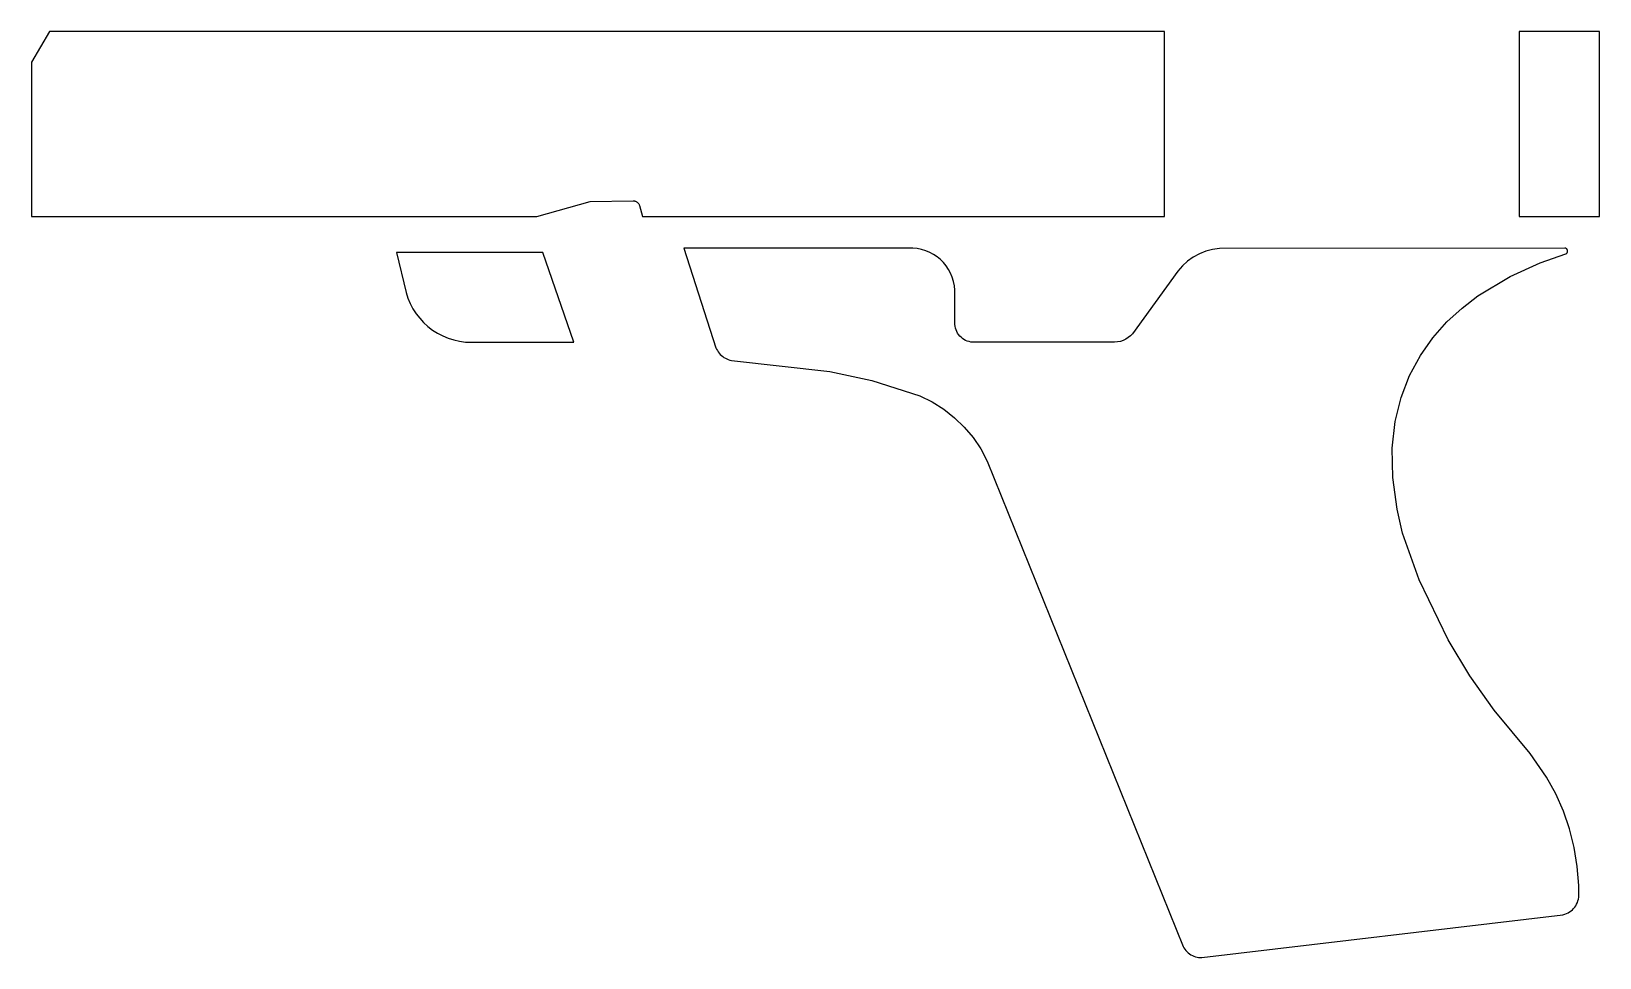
# Model space of a CAD drawing. Header units: metres. Extents: x 24 to 169, y -140 to -54.
import ezdxf

# ---------------------------------------------------------------- set-up
doc = ezdxf.new("R2010")
doc.units = ezdxf.units.M

msp = doc.modelspace()

# ---------------------------------------------------------------- linework, layer by layer
for points in [[(128.778508, -54.194456), (25.796494, -54.194456), (24.109426, -57.031636), (24.109426, -71.294244), (70.807834, -71.294244), (75.715368, -69.914008), (79.692246, -69.847968), (79.748888, -69.854318), (79.80426, -69.86524), (79.858108, -69.88048), (79.909924, -69.900038), (79.959962, -69.92366), (80.007714, -69.951346), (80.052926, -69.982842), (80.095344, -70.017894), (80.134968, -70.056248), (80.17129, -70.097904), (80.20431, -70.142608), (80.233774, -70.190106), (80.259174, -70.240398), (80.28051, -70.29323), (80.546448, -71.294244), (128.778508, -71.294244), (128.778508, -54.194456)], [(161.52114, -54.194456), (161.52114, -71.294244), (168.959276, -71.294244), (168.959276, -54.194456), (161.52114, -54.194456)], [(74.226166, -82.931762), (71.364348, -74.632566), (57.84215, -74.632566), (58.718704, -78.313534), (58.886852, -78.843886), (59.099196, -79.351124), (59.35345, -79.833216), (59.647074, -80.28813), (59.977782, -80.713834), (60.343034, -81.10855), (60.74029, -81.469992), (61.16701, -81.796382), (61.620908, -82.085688), (62.099444, -82.335878), (62.600078, -82.545174), (63.12027, -82.71129), (63.657734, -82.832448), (64.20993, -82.906616), (74.226166, -82.931762)], [(162.532568, -120.918732), (159.22498, -116.936012), (156.976826, -113.76533), (154.969718, -110.436914), (152.299924, -104.889808), (150.763478, -100.56495), (150.248112, -98.349308), (149.853396, -95.418148), (149.807422, -92.725748), (150.07463, -90.26271), (150.61946, -88.019382), (151.406098, -85.986366), (152.39873, -84.15401), (153.561796, -82.512662), (154.859482, -81.052924), (156.256228, -79.765144), (157.71622, -78.639924), (160.683448, -76.83881), (163.475162, -75.573128), (165.833552, -74.757026), (165.858952, -74.745342), (165.882066, -74.73188), (165.903148, -74.716894), (165.922198, -74.700384), (165.939216, -74.682604), (165.953948, -74.663554), (165.966648, -74.643488), (165.97757, -74.622406), (165.98646, -74.600562), (165.993318, -74.57821), (165.998144, -74.55535), (166.001192, -74.531982), (166.002208, -74.508614), (166.001446, -74.485246), (165.998906, -74.461878), (165.994588, -74.438764), (165.988492, -74.416158), (165.980618, -74.39406), (165.970966, -74.372724), (165.959536, -74.35215), (165.946328, -74.332592), (165.931342, -74.314304), (165.914832, -74.297286), (165.896544, -74.281792), (165.876732, -74.267822), (165.855396, -74.25563), (165.832282, -74.245216), (165.807644, -74.236834), (165.781482, -74.230738), (165.753796, -74.226928), (133.846824, -74.247756), (133.20522, -74.344022), (132.58419, -74.514202), (131.98983, -74.754994), (131.428236, -75.06335), (130.90525, -75.436222), (130.426968, -75.870308), (129.999486, -76.362814), (125.816868, -82.136488), (125.627638, -82.330036), (125.418342, -82.498692), (125.191774, -82.640932), (124.95022, -82.75574), (124.69622, -82.841592), (124.432568, -82.897472), (124.16155, -82.921856), (111.06023, -82.920586), (110.88497, -82.902806), (110.715044, -82.868008), (110.551722, -82.817208), (110.395766, -82.751168), (110.247938, -82.670904), (110.109254, -82.577178), (109.980476, -82.470752), (109.862366, -82.352642), (109.75594, -82.223864), (109.662214, -82.08518), (109.58195, -81.937352), (109.51591, -81.781396), (109.46511, -81.618074), (109.430312, -81.448148), (109.412532, -81.272888), (109.404912, -78.119732), (109.363002, -77.705712), (109.28096, -77.3049), (109.161072, -76.919328), (109.00537, -76.551028), (108.815886, -76.202032), (108.594652, -75.874626), (108.3437, -75.570588), (108.065316, -75.292204), (107.761278, -75.041252), (107.433872, -74.820018), (107.084876, -74.630534), (106.716576, -74.474832), (106.331004, -74.354944), (105.930192, -74.272902), (105.516172, -74.230992), (84.378038, -74.225658), (87.33917, -83.426554), (87.401654, -83.563968), (87.47379, -83.695032), (87.55507, -83.819238), (87.64524, -83.936332), (87.743538, -84.045806), (87.849456, -84.147406), (87.962486, -84.240878), (88.082374, -84.325714), (88.208358, -84.401406), (88.33993, -84.4677), (88.476582, -84.524342), (88.617806, -84.570824), (88.763094, -84.606638), (97.84334, -85.614002), (101.746558, -86.460076), (106.168952, -87.881968), (107.311952, -88.444578), (108.382562, -89.118694), (109.37367, -89.897458), (110.277656, -90.773504), (111.0869, -91.73972), (111.794036, -92.78874), (112.391698, -93.913706), (130.491484, -138.75766), (130.567176, -138.893804), (130.653028, -139.022074), (130.748278, -139.141962), (130.852164, -139.25296), (130.964178, -139.354814), (131.083812, -139.44727), (131.21005, -139.52982), (131.342638, -139.601956), (131.480814, -139.663424), (131.623816, -139.713716), (131.770882, -139.752578), (131.921504, -139.779502), (132.075174, -139.794234), (132.230876, -139.796266), (165.56863, -135.826754), (165.73246, -135.783828), (165.88994, -135.726932), (166.040308, -135.656574), (166.182802, -135.57377), (166.31666, -135.479282), (166.441374, -135.373618), (166.556182, -135.25754), (166.660322, -135.132064), (166.753286, -134.997698), (166.834058, -134.855204), (166.90213, -134.705344), (166.95674, -134.549134), (166.99738, -134.387082), (167.023034, -134.219696), (167.025574, -133.143752), (166.895272, -131.359148), (166.614094, -129.611374), (166.18585, -127.906272), (165.613842, -126.249938), (164.901626, -124.64796), (164.052758, -123.106434), (162.531044, -120.920002)]]:
    msp.add_lwpolyline(points)

doc.saveas('drawing.dxf')
